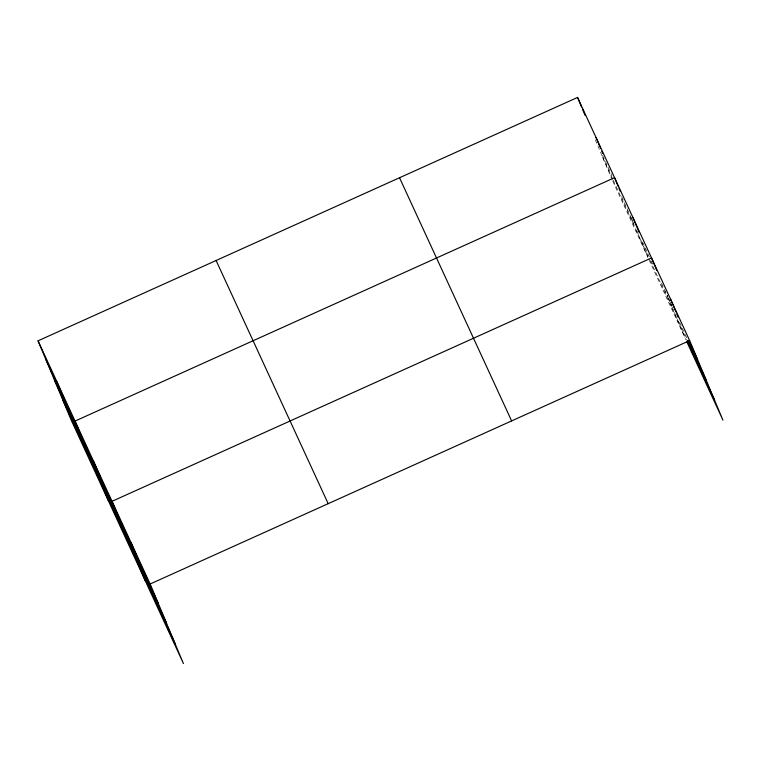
<?xml version="1.0" encoding="UTF-8"?>
<svg xmlns="http://www.w3.org/2000/svg" width="761" height="761" viewBox="0 0 761 761"><rect width="100%" height="100%" fill="white"/><g stroke="black" fill="none" stroke-linecap="round" stroke-linejoin="round"><path stroke-width="0.57" stroke-dasharray="3.81 2.85" d="M602.626 155.387L611.873 175.449M621.604 196.566L634.484 225.313M631.345 217.684L633.77 222.963M642.531 241.969L649.352 256.752M651.292 260.975L652.757 264.143M661.518 283.149L667.844 296.876L665.647 291.606M668.329 297.932L669.804 301.118M670.289 302.174L671.754 305.351M679.573 322.312L686.898 338.217M602.484 156.994L612.71 179.168M613.195 180.224L649.704 259.415M650.189 260.471L686.726 339.748M612.32 180.176L595.226 139.634M612.805 181.232L685.813 339.615M668.301 297.96L671.478 305.561M671.934 306.645L684.843 337.504M636.757 230.735L639.021 236.157M639.478 237.242L647.849 257.256"/><path stroke-width="1.14" d="M38.05 340.823L150.145 583.991L183.43 663.573L71.344 420.405L38.05 340.823L577.57 97.427L689.656 340.595L722.95 420.177L686.793 341.737M150.145 583.991L689.656 340.595M688.791 340.462L697.59 359.544M687.877 340.338L705.961 379.549M687.221 340.814L714.579 400.172M399.525 177.751L511.62 420.919M216.095 260.5L328.181 503.668M45.974 359.772L158.069 602.94M54.345 379.777L166.44 622.955M62.973 400.4L175.059 643.568M670.603 299.254L675.892 311.886M676.767 313.998L678.089 317.156M656.829 270.555L651.549 257.922L112.029 501.318L145.322 580.9M633.057 217.798L639.221 232.533M618.084 186.093L614.555 177.674L75.044 421.071L108.328 500.652M618.959 188.195L620.282 191.353M596.063 137.551L600.467 148.072M601.789 151.23L602.664 153.341M577.57 97.427L581.528 106.901M582.412 109.004L585.057 115.32M131.082 542.65L139.016 561.599M93.536 461.195L101.46 480.143M56.542 380.947L64.476 399.896"/></g></svg>
